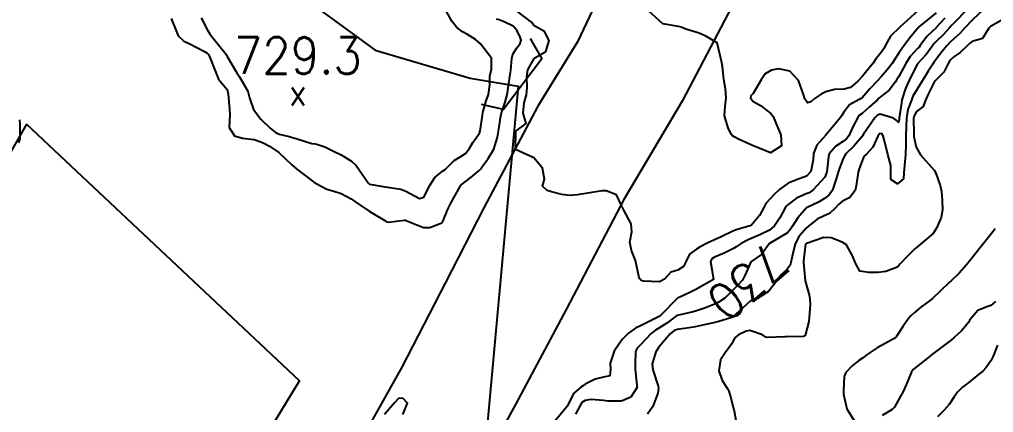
# Model space of a CAD drawing. Header units: metres. Extents: x 318500 to 325275, y 7408834 to 7428799.
# Drawn here: x 323636.2 to 323743.3, y 7420098.8 to 7420141.9 of the extents above; entities that cross this region are included whole.
import ezdxf
from ezdxf.enums import TextEntityAlignment as Align

# ---------------------------------------------------------------- set-up
doc = ezdxf.new("R2010")
doc.units = ezdxf.units.M
doc.header["$MEASUREMENT"] = 0
for name, color, linetype in [('Cotas', 45, 'Continuous'), ('Curvas de Nivel 1m', 11, 'Continuous'), ('Curvas de Nivel 5m', 15, 'Continuous'), ('Edificações', 30, 'Continuous'), ('Hidrografia', 140, 'Continuous'), ('Pontes_Viadutos_Tubos', 190, 'Continuous'), ('Pontos Cotados', 45, 'Continuous'), ('Vias Primárias', 230, 'Continuous')]:
    doc.layers.add(name, color=color, linetype=linetype)
doc.styles.add('Style-STANDARD', font='STANDARD.shx')

# ---------------------------------------------------------------- blocks, each defined once
blk = doc.blocks.new('ELVTXT_59')
at = {"layer": 'Pontos Cotados', "linetype": 'Continuous', "style": 'Style-STANDARD'}
for s, height, p in [('729.3', 4, (0, 4)), ('x', 3, (0, 0))]:
    blk.add_text(s, height=height, dxfattribs=at).set_placement(p, align=Align.MIDDLE_CENTER)

msp = doc.modelspace()

# ---------------------------------------------------------------- linework, layer by layer
at = {"layer": 'Curvas de Nivel 1m', "flags": 128}
for points, elevation in [([(323656.21, 7420142.11), (323656.92, 7420140.75), (323657.16, 7420140.34), (323657.34, 7420140.09), (323658.88, 7420138.18), (323658.95, 7420138.07), (323659.08, 7420137.87), (323660.13, 7420136.05), (323660.41, 7420135.61), (323660.84, 7420134.93), (323661.33, 7420134.04), (323661.53, 7420133.33), (323661.95, 7420132.03), (323662.78, 7420130.97), (323663.78, 7420130), (323664.32, 7420129.55), (323664.76, 7420129.34), (323665.86, 7420129.07), (323666.76, 7420128.83), (323668.38, 7420128.32), (323668.75, 7420128.25), (323669.03, 7420128.21), (323669.8, 7420127.92), (323670.74, 7420127.47), (323671.59, 7420127.04), (323672.73, 7420126.38), (323673.24, 7420125.87), (323674.56, 7420123.99), (323674.66, 7420123.86), (323674.69, 7420123.84), (323676.41, 7420123.56), (323676.69, 7420123.51), (323678.14, 7420123.27), (323678.68, 7420123.07), (323680.2, 7420122.26), (323680.68, 7420122.42), (323681.37, 7420123.77), (323681.88, 7420124.58), (323682.71, 7420125.27), (323683, 7420125.46), (323683.3, 7420125.74), (323684.02, 7420126.45), (323684.74, 7420126.87), (323685.24, 7420127.21), (323685.64, 7420127.71), (323686.06, 7420128.41), (323686.77, 7420129.43), (323686.87, 7420129.7), (323687.11, 7420131.38), (323687.16, 7420131.69), (323687.53, 7420132.98), (323687.77, 7420133.69), (323687.91, 7420134.76), (323687.93, 7420135.68), (323688.09, 7420136.45), (323688.12, 7420137.68), (323686.9, 7420139.26), (323686.34, 7420139.71), (323685.47, 7420140.27), (323684.92, 7420140.58), (323684.25, 7420141.06), (323683.75, 7420141.74), (323682.95, 7420143.2)], 731), ([(323736.96, 7420142.65), (323735.02, 7420141.06), (323734.98, 7420141.02), (323734.94, 7420140.97), (323734.08, 7420139.92), (323733.43, 7420139.08), (323733.21, 7420138.78), (323732.9, 7420138.3), (323732.42, 7420137.56), (323732.12, 7420137.1), (323731.59, 7420136.38), (323730.86, 7420135.58), (323730.42, 7420135.12), (323729.67, 7420134.31), (323728.83, 7420133.33), (323728.72, 7420133.25), (323728.49, 7420133.14), (323727.44, 7420132.53), (323726.81, 7420131.74), (323726.59, 7420131.38), (323726.43, 7420131.17), (323724.78, 7420129.19), (323723.83, 7420128.13), (323723.49, 7420127.21), (323723.43, 7420126.52), (323723.19, 7420125.21), (323722.71, 7420124.71), (323721.61, 7420124.33), (323720.71, 7420123.95), (323719.76, 7420123.25), (323719.21, 7420122.74), (323718.68, 7420122.19), (323718.25, 7420121.7), (323718.02, 7420121.28), (323717.54, 7420120.4), (323716.64, 7420119.3), (323715.08, 7420118.87), (323714.63, 7420118.69), (323713.33, 7420118.04), (323712.62, 7420117.73), (323711.79, 7420117.36), (323711.03, 7420116.95), (323710.61, 7420116.71), (323709.84, 7420116.15), (323709.5, 7420115.39), (323709.19, 7420114.78), (323708.58, 7420114.41), (323707.8, 7420114.19), (323707.12, 7420113.42), (323706.55, 7420113.1), (323704.82, 7420113.2), (323704.56, 7420113.24), (323704.37, 7420113.46), (323704.3, 7420113.72), (323703.92, 7420115.47), (323703.5, 7420116.57), (323703.31, 7420117.47), (323703.51, 7420118.59), (323703.45, 7420119.47), (323702.66, 7420120.97), (323702.39, 7420121.48), (323701.85, 7420122.66), (323700.69, 7420123.12), (323700.26, 7420123.09), (323698.68, 7420122.84), (323697.56, 7420122.67), (323696.68, 7420122.59), (323695.82, 7420122.71), (323694.68, 7420122.99), (323694.22, 7420123.13), (323693.71, 7420123.6), (323693.94, 7420124.37), (323693.71, 7420125.61), (323692.74, 7420126.73), (323690.75, 7420127.64), (323690.77, 7420129.64), (323691.9, 7420130.51), (323691.6, 7420131.63), (323691.68, 7420132.77), (323691.94, 7420133.63), (323692.02, 7420134.44), (323691.99, 7420135.63), (323692.11, 7420136.38), (323692.8, 7420137.62), (323692.83, 7420137.67), (323692.88, 7420137.72), (323694.09, 7420138.41), (323694.44, 7420139.6), (323693.92, 7420140.61), (323692.93, 7420141.16), (323692.69, 7420141.38), (323692.48, 7420141.62), (323690.95, 7420142.81)], 733), ([(323740.32, 7420142.99), (323738.95, 7420141.56), (323738.68, 7420141.28), (323738.43, 7420141.02), (323737.71, 7420140.24), (323736.92, 7420139.47), (323736.7, 7420139.25), (323736.54, 7420139.04), (323735.85, 7420138.09), (323734.9, 7420137.06), (323734.88, 7420137.02), (323733.91, 7420135.07), (323733.59, 7420134.34), (323733.2, 7420133.08), (323733.13, 7420132.78), (323732.89, 7420131.08), (323732.88, 7420130.99), (323732.8, 7420130.61), (323732.56, 7420130.85), (323732.26, 7420131.09), (323730.81, 7420131.53), (323730.5, 7420131.41), (323730.23, 7420131.12), (323728.99, 7420129.34), (323728.86, 7420129.14), (323728.83, 7420129.09), (323728.78, 7420129.03), (323727.91, 7420128.01), (323727.04, 7420127.16), (323726.91, 7420127), (323726.74, 7420126.66), (323726.32, 7420125.58), (323726.19, 7420125.17), (323725.97, 7420124.43), (323725.55, 7420123.18), (323725.21, 7420122.66), (323724.69, 7420122.25), (323724.01, 7420121.87), (323722.7, 7420121.22), (323722.68, 7420121.21), (323721.74, 7420120.14), (323721.17, 7420119.23), (323720.97, 7420118.9), (323720.63, 7420118.48), (323718.66, 7420117.31), (323718.62, 7420117.29), (323718.6, 7420117.27), (323717.78, 7420116.11), (323716.59, 7420115.3), (323715.99, 7420113.88), (323715.68, 7420113.31), (323715.14, 7420112.72), (323714.55, 7420112.13), (323713.73, 7420111.33), (323713.01, 7420110.86), (323712.53, 7420110.63), (323711.62, 7420110.26), (323710.52, 7420109.89), (323710.11, 7420109.79), (323708.51, 7420109.43), (323708.45, 7420109.4), (323707.35, 7420108.57), (323706.49, 7420108.04), (323706.11, 7420107.81), (323705.66, 7420107.44), (323704.47, 7420106.19), (323704.1, 7420105.82), (323703.92, 7420105.47), (323703.87, 7420104.04), (323703.9, 7420103.47), (323704.08, 7420101.78), (323704.06, 7420101.46), (323703.42, 7420100.44), (323702.39, 7420099.99), (323700.9, 7420100.02), (323700.39, 7420100.09), (323699.03, 7420100.18), (323698.39, 7420100.09), (323698.04, 7420099.88), (323697.83, 7420099.55), (323697.32, 7420098.59)], 731), ([(323734.96, 7420142.9), (323732.98, 7420141.09), (323732.96, 7420141.07), (323732.94, 7420141.04), (323731.94, 7420140.08), (323731.4, 7420139.11), (323731.24, 7420138.78), (323730.9, 7420138.29), (323730.37, 7420137.63), (323730.02, 7420137.12), (323728.87, 7420135.7), (323728.36, 7420135.15), (323727.55, 7420134.45), (323726.85, 7420134.27), (323725.78, 7420134.24), (323724.84, 7420133.97), (323724.31, 7420133.73), (323723.55, 7420133.21), (323723.17, 7420132.86), (323722.82, 7420132.77), (323722.51, 7420133.22), (323722.38, 7420133.67), (323721.82, 7420135.23), (323720.87, 7420136.25), (323719.64, 7420136.49), (323718.87, 7420136.35), (323718.17, 7420135.97), (323717.73, 7420135.29), (323716.84, 7420133.81), (323716.59, 7420133.54), (323716.56, 7420133.3), (323716.82, 7420132.96), (323717.65, 7420132.46), (323718.8, 7420131.58), (323719.06, 7420131.27), (323719.55, 7420130.02), (323719.89, 7420129.25), (323719.96, 7420128.06), (323718.75, 7420127.27), (323717.32, 7420127.85), (323716.76, 7420128.1), (323715.32, 7420128.75), (323714.77, 7420129.03), (323714.58, 7420129.14), (323714.42, 7420129.33), (323714.09, 7420130.03), (323713.69, 7420131.34), (323713.76, 7420132.39), (323713.88, 7420133.33), (323713.82, 7420134.32), (323713.64, 7420135.34), (323713.47, 7420136.74), (323713.38, 7420137.34), (323712.91, 7420139.35), (323711.64, 7420140.1), (323710.92, 7420140.42), (323709.47, 7420140.85), (323708.93, 7420141.06), (323708.66, 7420141.14), (323706.93, 7420141.43), (323704.96, 7420143.24)], 734), ([(323652.93, 7420142.04), (323653.45, 7420140.67), (323653.69, 7420140.14), (323654.31, 7420139.54), (323654.9, 7420139.27), (323656.58, 7420138.41), (323656.88, 7420138.21), (323656.98, 7420138.1), (323657.12, 7420137.85), (323657.82, 7420136.09), (323658.13, 7420135.37), (323658.83, 7420134.49), (323659.02, 7420134.25), (323659.1, 7420134.07), (323659.16, 7420133.73), (323659.33, 7420132.06), (323659.35, 7420131.5), (323659.3, 7420130.06), (323659.87, 7420129.16), (323660.76, 7420128.89), (323662.04, 7420128.74), (323662.75, 7420128.5), (323663.08, 7420128.34), (323663.71, 7420128.01), (323664.74, 7420127.31), (323666.17, 7420125.97), (323666.71, 7420125.48), (323668.54, 7420124.09), (323668.69, 7420123.99), (323668.76, 7420123.94), (323670.03, 7420123.27), (323670.68, 7420123.12), (323671.6, 7420122.82), (323672.67, 7420122.23), (323673.2, 7420121.87), (323674.66, 7420120.88), (323676.37, 7420119.83), (323676.64, 7420119.69), (323676.82, 7420119.65), (323677.94, 7420119.81), (323678.55, 7420119.89), (323678.64, 7420119.88), (323678.82, 7420119.8), (323680.63, 7420119.08), (323681.32, 7420119.08), (323682.64, 7420119.6), (323682.72, 7420119.67), (323682.77, 7420119.75), (323683.32, 7420121.08), (323683.62, 7420121.74), (323684.69, 7420123.67), (323684.71, 7420123.7), (323684.73, 7420123.72), (323685.83, 7420124.58), (323686.71, 7420125.3), (323686.91, 7420125.5), (323687.06, 7420125.69), (323687.75, 7420126.67), (323688.35, 7420127.68), (323688.76, 7420129), (323688.88, 7420129.67), (323689.13, 7420131.33), (323689.21, 7420131.66), (323689.62, 7420132.85), (323689.83, 7420133.65), (323690.02, 7420134.84), (323690.12, 7420135.65), (323690.21, 7420136.3), (323690.35, 7420137.65), (323690.43, 7420138.1), (323690.9, 7420138.81), (323691.26, 7420139.28), (323691.37, 7420139.64), (323691.27, 7420139.99), (323690.92, 7420140.67), (323690.47, 7420141.19), (323689.51, 7420141.66), (323688.93, 7420141.87), (323688.65, 7420141.96)], 732), ([(323737.92, 7420142.05), (323736.97, 7420141.03), (323736.96, 7420141.01), (323736.94, 7420141), (323735.92, 7420140.05), (323735.19, 7420139.06), (323735.07, 7420138.89), (323734.9, 7420138.72), (323734.11, 7420137.86), (323733.61, 7420137.08), (323732.87, 7420135.66), (323732.64, 7420135.32), (323732.48, 7420135.09), (323731.81, 7420134.14), (323730.83, 7420133.43), (323730.66, 7420133.28), (323730.5, 7420133.11), (323729.64, 7420132.31), (323728.81, 7420131.61), (323728.55, 7420131.4), (323728.35, 7420131.14), (323727.8, 7420130.14), (323727.35, 7420129.15), (323727.12, 7420128.82), (323726.77, 7420128.56), (323725.93, 7420128), (323725.21, 7420127.18), (323725.11, 7420126.82), (323724.93, 7420125.19), (323724.71, 7420124.59), (323723.44, 7420123.21), (323723.01, 7420122.9), (323722.69, 7420122.77), (323721.62, 7420122.3), (323720.68, 7420121.6), (323720.5, 7420121.42), (323720.37, 7420121.24), (323719.77, 7420120.14), (323719.2, 7420119.26), (323718.64, 7420118.8), (323717.64, 7420118.3), (323716.63, 7420117.87), (323716.22, 7420117.7), (323715.54, 7420117.31), (323714.99, 7420116.94), (323714.61, 7420116.73), (323713.67, 7420116.27), (323712.6, 7420115.81), (323712.3, 7420115.65), (323712.17, 7420115.36), (323712.5, 7420113.41), (323712.48, 7420113.35), (323710.55, 7420112.28), (323709.97, 7420111.96), (323708.73, 7420111.4), (323708.59, 7420111.35), (323708.54, 7420111.32), (323706.68, 7420109.43), (323706.59, 7420109.35), (323706.51, 7420109.31), (323705.27, 7420108.68), (323704.49, 7420108.28), (323703.93, 7420108.03), (323703.14, 7420107.47), (323702.81, 7420107.15), (323702.47, 7420106.79), (323701.57, 7420105.49), (323701.13, 7420104.19), (323701.16, 7420103.5), (323701.12, 7420102.8), (323700.42, 7420102.65), (323699.51, 7420102.43), (323698.4, 7420101.87), (323698.21, 7420101.74), (323697.92, 7420101.54), (323697.1, 7420100.84), (323696.48, 7420099.56), (323696.45, 7420099.48), (323696.37, 7420099.38), (323694.87, 7420097.58)], 732), ([(323744.08, 7420141.81), (323742.94, 7420141.16), (323742.74, 7420140.95), (323742.05, 7420139.84), (323740.92, 7420139.49), (323740.6, 7420139.3), (323740.32, 7420138.99), (323739.61, 7420138.29), (323738.89, 7420137.82), (323738.47, 7420137.43), (323738.24, 7420137.02), (323737.78, 7420136.12), (323736.86, 7420135.18), (323736.75, 7420135.03), (323736.1, 7420133.78), (323735.8, 7420133.05), (323735.52, 7420132.35), (323734.81, 7420131.8), (323734.52, 7420131.35), (323734.47, 7420131.06), (323734.49, 7420129.35), (323734.51, 7420129.06), (323734.76, 7420127.9), (323735.23, 7420127.05), (323736.73, 7420125.39), (323736.92, 7420125.03), (323737.39, 7420123.7), (323737.53, 7420123.02), (323737.61, 7420122.09), (323737.64, 7420121.02), (323737.49, 7420120.18), (323737.01, 7420119.02), (323736.63, 7420118.43), (323735.02, 7420117.05), (323734.79, 7420116.89), (323734.62, 7420116.74), (323733.77, 7420115.9), (323733.01, 7420115.08), (323732.81, 7420114.86), (323732.58, 7420114.69), (323731.44, 7420114.23), (323730.58, 7420114.12), (323729.55, 7420114.15), (323728.58, 7420114.28), (323728.08, 7420115.15), (323727.77, 7420115.98), (323727.09, 7420117.16), (323726.62, 7420117.46), (323725.41, 7420117.96), (323724.63, 7420117.99), (323722.71, 7420117.31), (323722.62, 7420117.25), (323722.61, 7420117.23), (323722.38, 7420115.43), (323722.38, 7420115.22), (323722.56, 7420113.22), (323723.01, 7420111.68), (323723.08, 7420111.21), (323723.1, 7420110.64), (323723.01, 7420109.21), (323722.95, 7420108.77), (323722.56, 7420107.22), (323722.48, 7420107.14), (323722.37, 7420107.11), (323720.48, 7420107.09), (323720.32, 7420107.09), (323718.48, 7420107.01), (323718.25, 7420107.05), (323717.87, 7420107.28), (323716.49, 7420107.77), (323716.09, 7420107.7), (323715.24, 7420107.31), (323714.82, 7420106.97), (323714.47, 7420106.26), (323713.78, 7420105.33), (323713.25, 7420104.53), (323713.08, 7420103.34), (323713.46, 7420102.29), (323714.08, 7420101.32), (323714.18, 7420101.11), (323714.39, 7420100.39), (323714.65, 7420099.32), (323714.75, 7420098.94), (323715.04, 7420097.31)], 729), ([(323636.25, 7420130.9), (323636.3, 7420130.37), (323636.28, 7420128.83), (323636.14, 7420128.37)], 733), ([(323743.45, 7420118.94), (323742.63, 7420117.91), (323741.87, 7420116.96), (323741.31, 7420116.27), (323740.6, 7420115.38), (323740.42, 7420115.16), (323740.27, 7420114.98), (323739.49, 7420114.08), (323738.56, 7420113.2), (323738.46, 7420113.1), (323738.36, 7420113), (323736.54, 7420111.3), (323736.21, 7420111.03), (323735.26, 7420110.32), (323734.52, 7420109.72), (323734.19, 7420109.39), (323733.93, 7420109.07), (323733.32, 7420108.25), (323732.56, 7420107.08), (323732.53, 7420107.03), (323732.48, 7420106.96), (323732.17, 7420106.78), (323730.47, 7420105.87), (323729.37, 7420105.13), (323728.85, 7420104.74), (323728.45, 7420104.46), (323727.71, 7420103.88), (323727.04, 7420103.15), (323726.86, 7420102.72), (323726.76, 7420101.16), (323726.77, 7420100.78), (323727.15, 7420099.15), (323728.35, 7420097.24)], 728), ([(323743.46, 7420110.94), (323742.96, 7420110.51), (323742.53, 7420110.37), (323741.52, 7420109.97), (323740.69, 7420108.98), (323740.62, 7420108.86), (323740.51, 7420108.66), (323739.75, 7420107.73), (323738.94, 7420107), (323738.68, 7420106.79), (323738.48, 7420106.64), (323736.75, 7420105.31), (323736.46, 7420105.09), (323736.38, 7420105.03), (323735.3, 7420104.19), (323734.44, 7420103.48), (323734.25, 7420103.24), (323734.16, 7420103.06), (323733.67, 7420101.81), (323733.32, 7420101.07), (323733, 7420100.47), (323732.38, 7420099.36), (323732.13, 7420099.08), (323731.04, 7420098.42)], 727), ([(323743.71, 7420106.16), (323743.21, 7420104.94), (323742.96, 7420104.44), (323742.44, 7420103.69), (323742.08, 7420103.31), (323741.66, 7420102.96), (323740.97, 7420102.42), (323740.42, 7420101.98), (323739.86, 7420101.53), (323739.31, 7420100.99), (323738.92, 7420100.47), (323738.39, 7420099.65), (323737.82, 7420099.01), (323737.09, 7420098.3)], 726), ([(323678.36, 7420098.56), (323678.87, 7420099.79), (323678.38, 7420100.35), (323677.89, 7420100.3), (323677.43, 7420099.81), (323676.36, 7420098.56)], 732)]:
    msp.add_lwpolyline(points, dxfattribs=dict(at, elevation=elevation))
at = {"layer": 'Curvas de Nivel 5m', "elevation": 730, "flags": 128}
msp.add_lwpolyline([(323742.09, 7420142.96), (323740.95, 7420141.89), (323740.11, 7420140.99), (323739.55, 7420140.38), (323738.92, 7420139.82), (323738.5, 7420139.43), (323738.12, 7420139.02), (323737.57, 7420138.35), (323736.89, 7420137.44), (323736.71, 7420137.21), (323736.58, 7420137.03), (323736.07, 7420136.24), (323735.34, 7420135.05), (323735.15, 7420134.76), (323734.85, 7420134.28), (323734.41, 7420133.49), (323734.23, 7420133.07), (323733.86, 7420132.02), (323733.71, 7420131.07), (323733.66, 7420130.2), (323733.63, 7420129.07), (323733.62, 7420128.22), (323733.58, 7420127.07), (323733.53, 7420126.28), (323733.42, 7420125.07), (323733.35, 7420124.44), (323732.71, 7420123.86), (323731.97, 7420124.35), (323731.98, 7420125.09), (323731.96, 7420125.87), (323731.66, 7420127.1), (323731.29, 7420128.59), (323731.15, 7420129.1), (323731.03, 7420129.35), (323730.78, 7420129.41), (323730.56, 7420129.11), (323729.99, 7420127.89), (323729.3, 7420127.13), (323729.02, 7420126.86), (323728.74, 7420126.22), (323728.45, 7420125.41), (323728.39, 7420125.14), (323728.18, 7420123.67), (323728.05, 7420123.15), (323727.47, 7420122.37), (323726.68, 7420121.97), (323726.22, 7420121.62), (323725.82, 7420121.17), (323725.25, 7420120.6), (323724.66, 7420120.37), (323723.87, 7420119.98), (323722.92, 7420119.22), (323722.64, 7420118.96), (323721.84, 7420118.02), (323721.45, 7420117.23), (323721.28, 7420116.56), (323720.99, 7420115.24), (323720.9, 7420114.93), (323720.58, 7420114.51), (323719.93, 7420113.89), (323719.49, 7420113.26), (323718.55, 7420112.05), (323717.31, 7420111.29), (323716.71, 7420111.12), (323716.54, 7420111.02), (323715.64, 7420110.2), (323714.67, 7420109.32), (323714.58, 7420109.25), (323714.51, 7420109.21), (323713.09, 7420108.75), (323712.5, 7420108.61), (323711.48, 7420108.38), (323710.49, 7420108.16), (323709.81, 7420108.06), (323708.49, 7420107.88), (323708.15, 7420107.74), (323707.75, 7420107.41), (323706.47, 7420105.94), (323706.15, 7420105.43), (323705.77, 7420104.11), (323705.82, 7420103.44), (323706.4, 7420101.64), (323706.45, 7420101.43), (323706.39, 7420100.89), (323705.81, 7420099.44), (323705.23, 7420098.59)], dxfattribs=at)
at = {"layer": 'Edificações'}
msp.add_lwpolyline([(323637.03, 7420130.44), (323623.28, 7420106.35), (323627.4, 7420097.95), (323627.81, 7420093.84), (323636.38, 7420084.27), (323628.95, 7420076.77), (323647.37, 7420055.84), (323650.92, 7420059.95), (323647.53, 7420063.91), (323650.76, 7420068.35), (323648.01, 7420071.04), (323667, 7420102.23), (323637.03, 7420130.44)], close=True, dxfattribs=at)
at = {"layer": 'Hidrografia'}
msp.add_lwpolyline([(323632.61, 7420172.81), (323639.19, 7420168.64), (323656.49, 7420151.74), (323666.39, 7420145.11), (323675.33, 7420138.55), (323685.75, 7420135.49), (323691.03, 7420134.58), (323686.82, 7420088.48), (323691.69, 7420087.54), (323696.43, 7420088.26), (323700.07, 7420087.16), (323702.94, 7420084.08), (323706.37, 7420080.89), (323710.69, 7420076.45), (323714.92, 7420072.14), (323716.12, 7420071.32)], dxfattribs=at)
at = {"layer": 'Pontes_Viadutos_Tubos'}
msp.add_lwpolyline([(323692.35, 7420139.83), (323693.62, 7420137.6), (323689.41, 7420132.03), (323687.02, 7420132.58)], dxfattribs=at)
at = {"layer": 'Vias Primárias'}
for points in [[(323415.83, 7419583.3), (323419.05, 7419572.75), (323421.03, 7419562.09), (323421.35, 7419557.37), (323421.62, 7419546.02), (323420.65, 7419534.77), (323419.85, 7419529.55), (323419.49, 7419524.99, 0.238184), (323422.13, 7419522.67), (323425.33, 7419521.77), (323439.38, 7419519.04), (323447.04, 7419517.34, 0.392019), (323449.51, 7419518.78), (323449.89, 7419520.08), (323454.11, 7419536.78), (323456.93, 7419548.51), (323462.14, 7419572.41), (323463.2, 7419579.6, 0.075507), (323463.15, 7419593.44, 0), (323461.93, 7419601.3, 0.173993), (323443.83, 7419629.61, 0.279998), (323404.32, 7419640.18, 0.277838)], [(323934.92, 7420316.78, 0), (323936.24, 7420308.85)], [(323728.02, 7420213.47), (323726.16, 7420199.32), (323724.19, 7420185.89), (323722.08, 7420172.15), (323720.07, 7420159.02, -0.082777), (323715.64, 7420145.55, 0), (323709.04, 7420132.94), (323702.66, 7420122.15), (323696.32, 7420110.07), (323690.78, 7420099.7), (323682.34, 7420084.31), (323677.61, 7420075.5), (323671.72, 7420065.64), (323666.89, 7420057.54), (323661.35, 7420050.19), (323655.11, 7420042.03), (323644.55, 7420030.72), (323637.96, 7420023.97), (323627.84, 7420014.72, 0.061224)], [(323939.28, 7420278.62, 0), (323933.27, 7420270.92)], [(323840.74, 7420005.61, 0), (323839.68, 7420001, -0.226003)], [(323831.09, 7420001.79, 0), (323833.84, 7420008.44, 0.220888)]]:
    msp.add_lwpolyline(points, format="xyb", dxfattribs=at)
msp.add_lwpolyline([(323715.27, 7420216.63), (323713.62, 7420205.57), (323712, 7420193.61), (323710.04, 7420181.77), (323709.63, 7420177.43), (323708.39, 7420168.4), (323707.03, 7420160.99), (323705.36, 7420155.24), (323701.8, 7420148.46), (323697.54, 7420139.46), (323693.21, 7420132.39), (323687.25, 7420121.23), (323683.04, 7420113.03), (323678.26, 7420103.73), (323673.17, 7420094.66), (323667.66, 7420084.86), (323662.16, 7420074.73), (323656.32, 7420065.39), (323651.91, 7420059.23), (323645.49, 7420050.99), (323637.33, 7420041.62), (323630.61, 7420034.9)], dxfattribs=at)

# ---------------------------------------------------------------- block references
at = {"layer": 'Pontos Cotados', "linetype": 'Continuous'}
msp.add_blockref('ELVTXT_59', (323666.83, 7420133.96, 729.34), dxfattribs=at)

# ---------------------------------------------------------------- texts
at = {"layer": 'Cotas', "style": 'Style-STANDARD'}
msp.add_text('730', height=4, rotation=221.2727, dxfattribs=at).set_placement((323716.25, 7420113.12, 730), align=Align.MIDDLE_CENTER)

doc.saveas('drawing.dxf')
